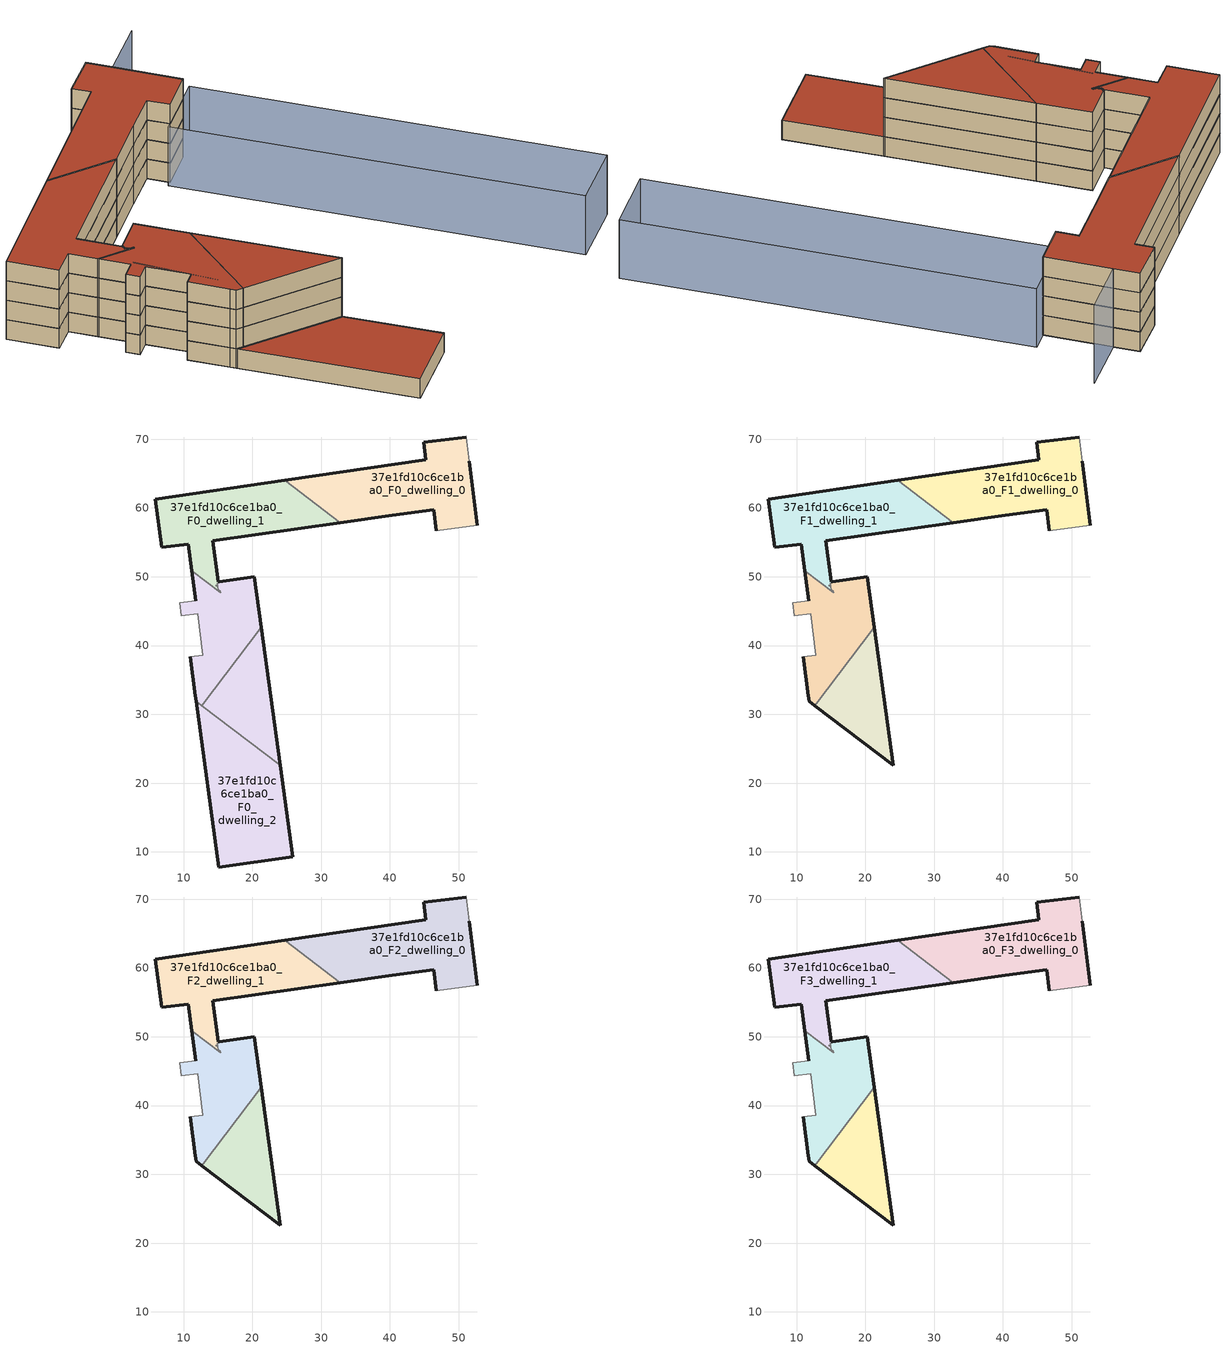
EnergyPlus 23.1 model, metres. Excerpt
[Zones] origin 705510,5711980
37e1fd10c6ce1ba0_F0_dwelling_0
 floor ground (EU_floor_Construction): 52.68,57.52 51.52,66.82 51.06,70.32 44.87,69.58 45.23,67.01 24.67,64.01 32.73,57.87 40.32,58.94 46.35,59.76 46.74,56.69 z0
 wall outside (EU_wall_Construction): 51.52,66.82 52.68,57.52 / 46.74,56.69 46.35,59.76 40.32,58.94 32.73,57.87 / 24.67,64.01 45.23,67.01 44.87,69.58 51.06,70.32 z0:3
 wall adiabatic (EU_wall_Construction): 52.68,57.52 46.74,56.69 / 51.06,70.32 51.52,66.82 z0:3
 wall to 37e1fd10c6ce1ba0_F0_dwelling_1 (EU_wall_Construction): 32.73,57.87 24.67,64.01 z0:3
37e1fd10c6ce1ba0_F0_dwelling_1
 floor ground (EU_floor_Construction): 32.73,57.87 24.67,64.01 5.88,61.27 6.81,54.26 10.66,54.76 11.19,50.88 15.38,47.68 15.35,47.88 15.02,48.14 14.96,48.56 14.7,48.76 14.93,48.79 14.89,49.09 15.19,49.13 15.17,49.28 15.02,49.26 14.24,55.25 z0
 wall outside (EU_wall_Construction): 32.73,57.87 14.24,55.25 15.02,49.26 15.17,49.28 / 11.19,50.88 10.66,54.76 6.81,54.26 5.88,61.27 24.67,64.01 z0:3
 wall to 37e1fd10c6ce1ba0_F0_dwelling_3 (EU_wall_Construction): 15.17,49.28 15.19,49.13 14.89,49.09 14.93,48.79 14.7,48.76 14.96,48.56 15.02,48.14 15.35,47.88 15.38,47.68 11.19,50.88 z0:3
37e1fd10c6ce1ba0_F0_dwelling_2
 floor ground (EU_floor_Construction): 25.86,9.26 24.04,22.59 11.81,31.92 15.14,7.8 z0; 24.04,22.59 21.3,42.63 12.64,31.28 z0
 wall outside (EU_wall_Construction): 21.3,42.63 24.04,22.59 z0:3
 wall to 37e1fd10c6ce1ba0_F0_dwelling_3 (EU_wall_Construction): 12.64,31.28 21.3,42.63 z0:3
 wall to 37e1fd10c6ce1ba0_F0_dwelling_4 (EU_wall_Construction): 24.04,22.59 12.64,31.28 z0:3
 roof outside (EU_roof_Construction): 24.04,22.59 25.86,9.26 15.14,7.8 11.81,31.91 12.65,31.28 z3
37e1fd10c6ce1ba0_F0_dwelling_3
 floor ground (EU_floor_Construction): 12.64,31.28 21.3,42.63 20.29,50.01 15.17,49.28 15.19,49.13 14.89,49.09 14.93,48.79 14.7,48.76 14.96,48.56 15.02,48.14 15.35,47.88 15.38,47.68 11.19,50.88 11.78,46.52 9.41,46.2 9.65,44.32 12.01,44.63 12.8,38.59 10.99,38.35 11.71,32.67 11.81,31.92 z0; 25.86,9.26 24.04,22.59 11.81,31.92 15.14,7.8 z0
 wall outside (EU_wall_Construction): 11.81,31.92 11.71,32.67 10.99,38.35 / 11.78,46.52 11.19,50.88 / 15.17,49.28 20.29,50.01 21.3,42.63 z0:3
 wall adiabatic (EU_wall_Construction): 10.99,38.35 12.8,38.59 12.02,44.63 9.65,44.32 9.41,46.2 11.78,46.52 z0:3
 wall to 37e1fd10c6ce1ba0_F0_dwelling_4 (EU_wall_Construction): 12.64,31.28 11.81,31.92 z0:3
 roof outside (EU_floor_Construction): 24.04,22.59 25.86,9.26 15.14,7.8 11.81,31.92 z3
37e1fd10c6ce1ba0_F0_dwelling_4
 floor ground (EU_floor_Construction): 25.86,9.26 24.04,22.59 11.81,31.92 15.14,7.8 z0; 24.04,22.59 21.3,42.63 12.64,31.28 z0; 12.64,31.28 21.3,42.63 20.29,50.01 15.17,49.28 15.19,49.13 14.89,49.09 14.93,48.79 14.7,48.76 14.96,48.56 15.02,48.14 15.35,47.88 15.38,47.68 11.19,50.88 11.78,46.52 9.41,46.2 9.65,44.32 12.01,44.63 12.8,38.59 10.99,38.35 11.71,32.67 11.81,31.92 z0
 wall outside (EU_wall_Construction): 24.04,22.59 25.86,9.26 15.14,7.8 11.81,31.92 z0:3
 ceiling adiabatic (EU_roof_Construction): 21.3,42.63 24.04,22.59 12.64,31.28 z3; 20.29,50.01 21.3,42.63 12.64,31.28 11.81,31.92 11.71,32.67 10.99,38.35 12.8,38.59 12.01,44.63 9.65,44.32 9.41,46.2 11.78,46.52 11.19,50.88 15.38,47.68 15.35,47.88 15.02,48.14 14.96,48.56 14.7,48.76 14.93,48.79 14.89,49.09 15.19,49.13 15.17,49.28 z3
 roof outside (EU_roof_Construction): 24.04,22.59 25.86,9.26 15.14,7.8 11.81,31.92 z3
37e1fd10c6ce1ba0_F1_dwelling_0
 floor to 37e1fd10c6ce1ba0_F0_dwelling_0 (EU_floor_Construction): 52.68,57.52 51.52,66.82 51.06,70.32 44.87,69.58 45.23,67.01 24.67,64.01 32.73,57.87 40.32,58.94 46.35,59.76 46.74,56.69 z3
 wall outside (EU_wall_Construction): 51.52,66.82 52.68,57.52 / 46.74,56.69 46.35,59.76 40.32,58.94 32.73,57.87 / 24.67,64.01 45.23,67.01 44.87,69.58 51.06,70.32 z3:6
 wall adiabatic (EU_wall_Construction): 52.68,57.52 46.74,56.69 / 51.06,70.32 51.52,66.82 z3:6
 wall to 37e1fd10c6ce1ba0_F1_dwelling_1 (EU_wall_Construction): 32.73,57.87 24.67,64.01 z3:6
37e1fd10c6ce1ba0_F1_dwelling_1
 floor to 37e1fd10c6ce1ba0_F0_dwelling_1 (EU_floor_Construction): 32.73,57.87 24.67,64.01 5.88,61.27 6.81,54.26 10.66,54.76 11.19,50.88 15.38,47.68 15.35,47.88 15.02,48.14 14.96,48.56 14.7,48.76 14.93,48.79 14.89,49.09 15.19,49.13 15.17,49.28 15.02,49.26 14.24,55.25 z3
 wall outside (EU_wall_Construction): 32.73,57.87 14.24,55.25 15.02,49.26 15.17,49.28 / 11.19,50.88 10.66,54.76 6.81,54.26 5.88,61.27 24.67,64.01 z3:6
 wall to 37e1fd10c6ce1ba0_F1_dwelling_3 (EU_wall_Construction): 15.17,49.28 15.19,49.13 14.89,49.09 14.93,48.79 14.7,48.76 14.96,48.56 15.02,48.14 15.35,47.88 15.38,47.68 11.19,50.88 z3:6
37e1fd10c6ce1ba0_F1_dwelling_2
 floor to 37e1fd10c6ce1ba0_F0_dwelling_2 (EU_floor_Construction): 24.04,22.59 21.3,42.63 12.64,31.28 z3
 wall outside (EU_wall_Construction): 21.3,42.63 24.04,22.59 12.64,31.28 z3:6
 wall to 37e1fd10c6ce1ba0_F1_dwelling_3 (EU_wall_Construction): 12.64,31.28 21.3,42.63 z3:6
37e1fd10c6ce1ba0_F1_dwelling_3
 floor to 37e1fd10c6ce1ba0_F0_dwelling_3 (EU_floor_Construction): 12.64,31.28 21.3,42.63 20.29,50.01 15.17,49.28 15.19,49.13 14.89,49.09 14.93,48.79 14.7,48.76 14.96,48.56 15.02,48.14 15.35,47.88 15.38,47.68 11.19,50.88 11.78,46.52 9.41,46.2 9.65,44.32 12.01,44.63 12.8,38.59 10.99,38.35 11.71,32.67 11.81,31.92 z3
 wall outside (EU_wall_Construction): 11.78,46.52 11.19,50.88 / 15.17,49.28 20.29,50.01 21.3,42.63 / 12.64,31.28 11.81,31.92 11.71,32.67 10.99,38.35 z3:6
 wall adiabatic (EU_wall_Construction): 10.99,38.35 12.8,38.59 12.02,44.63 9.65,44.32 9.41,46.2 11.78,46.52 z3:6
37e1fd10c6ce1ba0_F2_dwelling_0
 floor to 37e1fd10c6ce1ba0_F1_dwelling_0 (EU_floor_Construction): 52.68,57.52 51.52,66.82 51.06,70.32 44.87,69.58 45.23,67.01 24.67,64.01 32.73,57.87 40.32,58.94 46.35,59.76 46.74,56.69 z6
 wall outside (EU_wall_Construction): 51.52,66.82 52.68,57.52 / 46.74,56.69 46.35,59.76 40.32,58.94 32.73,57.87 / 24.67,64.01 45.23,67.01 44.87,69.58 51.06,70.32 z6:9
 wall adiabatic (EU_wall_Construction): 52.68,57.52 46.74,56.69 / 51.06,70.32 51.52,66.82 z6:9
 wall to 37e1fd10c6ce1ba0_F2_dwelling_1 (EU_wall_Construction): 32.73,57.87 24.67,64.01 z6:9
37e1fd10c6ce1ba0_F2_dwelling_1
 floor to 37e1fd10c6ce1ba0_F1_dwelling_1 (EU_floor_Construction): 32.73,57.87 24.67,64.01 5.88,61.27 6.81,54.26 10.66,54.76 11.19,50.88 15.38,47.68 15.35,47.88 15.02,48.14 14.96,48.56 14.7,48.76 14.93,48.79 14.89,49.09 15.19,49.13 15.17,49.28 15.02,49.26 14.24,55.25 z6
 wall outside (EU_wall_Construction): 32.73,57.87 14.24,55.25 15.02,49.26 15.17,49.28 / 11.19,50.88 10.66,54.76 6.81,54.26 5.88,61.27 24.67,64.01 z6:9
 wall to 37e1fd10c6ce1ba0_F2_dwelling_3 (EU_wall_Construction): 15.17,49.28 15.19,49.13 14.89,49.09 14.93,48.79 14.7,48.76 14.96,48.56 15.02,48.14 15.35,47.88 15.38,47.68 11.19,50.88 z6:9
37e1fd10c6ce1ba0_F2_dwelling_2
 floor to 37e1fd10c6ce1ba0_F1_dwelling_2 (EU_floor_Construction): 24.04,22.59 21.3,42.63 12.64,31.28 z6
 wall outside (EU_wall_Construction): 21.3,42.63 24.04,22.59 12.64,31.28 z6:9
 wall to 37e1fd10c6ce1ba0_F2_dwelling_3 (EU_wall_Construction): 12.64,31.28 21.3,42.63 z6:9
37e1fd10c6ce1ba0_F2_dwelling_3
 floor to 37e1fd10c6ce1ba0_F1_dwelling_3 (EU_floor_Construction): 12.64,31.28 21.3,42.63 20.29,50.01 15.17,49.28 15.19,49.13 14.89,49.09 14.93,48.79 14.7,48.76 14.96,48.56 15.02,48.14 15.35,47.88 15.38,47.68 11.19,50.88 11.78,46.52 9.41,46.2 9.65,44.32 12.01,44.63 12.8,38.59 10.99,38.35 11.71,32.67 11.81,31.92 z6
 wall outside (EU_wall_Construction): 11.78,46.52 11.19,50.88 / 15.17,49.28 20.29,50.01 21.3,42.63 / 12.64,31.28 11.81,31.92 11.71,32.67 10.99,38.35 z6:9
 wall adiabatic (EU_wall_Construction): 10.99,38.35 12.8,38.59 12.02,44.63 9.65,44.32 9.41,46.2 11.78,46.52 z6:9
37e1fd10c6ce1ba0_F3_dwelling_0
 floor to 37e1fd10c6ce1ba0_F2_dwelling_0 (EU_floor_Construction): 52.68,57.52 51.52,66.82 51.06,70.32 44.87,69.58 45.23,67.01 24.67,64.01 32.73,57.87 40.32,58.94 46.35,59.76 46.74,56.69 z9
 wall outside (EU_wall_Construction): 51.52,66.82 52.68,57.52 / 46.74,56.69 46.35,59.76 40.32,58.94 32.73,57.87 / 24.67,64.01 45.23,67.01 44.87,69.58 51.06,70.32 z9:12
 wall adiabatic (EU_wall_Construction): 52.68,57.52 46.74,56.69 / 51.06,70.32 51.52,66.82 z9:12
 wall to 37e1fd10c6ce1ba0_F3_dwelling_1 (EU_wall_Construction): 32.73,57.87 24.67,64.01 z9:12
 roof outside (EU_roof_Construction): 51.06,70.32 51.52,66.82 52.68,57.52 46.74,56.69 46.35,59.76 40.32,58.94 32.73,57.87 24.67,64.01 45.23,67.01 44.87,69.58 z12
37e1fd10c6ce1ba0_F3_dwelling_1
 floor to 37e1fd10c6ce1ba0_F2_dwelling_1 (EU_floor_Construction): 32.73,57.87 24.67,64.01 5.88,61.27 6.81,54.26 10.66,54.76 11.19,50.88 15.38,47.68 15.35,47.88 15.02,48.14 14.96,48.56 14.7,48.76 14.93,48.79 14.89,49.09 15.19,49.13 15.17,49.28 15.02,49.26 14.24,55.25 z9
 wall outside (EU_wall_Construction): 32.73,57.87 14.24,55.25 15.02,49.26 15.17,49.28 / 11.19,50.88 10.66,54.76 6.81,54.26 5.88,61.27 24.67,64.01 z9:12
 wall to 37e1fd10c6ce1ba0_F3_dwelling_3 (EU_wall_Construction): 15.17,49.28 15.19,49.13 14.89,49.09 14.93,48.79 14.7,48.76 14.96,48.56 15.02,48.14 15.35,47.88 15.38,47.68 11.19,50.88 z9:12
 roof outside (EU_roof_Construction): 32.73,57.87 14.24,55.25 15.02,49.26 15.17,49.28 15.19,49.13 14.89,49.09 14.93,48.79 14.7,48.76 14.96,48.56 15.02,48.14 15.35,47.88 15.38,47.68 11.19,50.88 10.66,54.76 6.81,54.26 5.88,61.27 24.67,64.01 z12
37e1fd10c6ce1ba0_F3_dwelling_2
 floor to 37e1fd10c6ce1ba0_F2_dwelling_2 (EU_floor_Construction): 24.04,22.59 21.3,42.63 12.64,31.28 z9
 wall outside (EU_wall_Construction): 21.3,42.63 24.04,22.59 12.64,31.28 z9:12
 wall to 37e1fd10c6ce1ba0_F3_dwelling_3 (EU_wall_Construction): 12.64,31.28 21.3,42.63 z9:12
 roof outside (EU_roof_Construction): 21.3,42.63 24.04,22.59 12.64,31.28 z12
37e1fd10c6ce1ba0_F3_dwelling_3
 floor to 37e1fd10c6ce1ba0_F2_dwelling_3 (EU_floor_Construction): 12.64,31.28 21.3,42.63 20.29,50.01 15.17,49.28 15.19,49.13 14.89,49.09 14.93,48.79 14.7,48.76 14.96,48.56 15.02,48.14 15.35,47.88 15.38,47.68 11.19,50.88 11.78,46.52 9.41,46.2 9.65,44.32 12.01,44.63 12.8,38.59 10.99,38.35 11.71,32.67 11.81,31.92 z9
 wall outside (EU_wall_Construction): 11.78,46.52 11.19,50.88 / 15.17,49.28 20.29,50.01 21.3,42.63 / 12.64,31.28 11.81,31.92 11.71,32.67 10.99,38.35 z9:12
 wall adiabatic (EU_wall_Construction): 10.99,38.35 12.8,38.59 12.02,44.63 9.65,44.32 9.41,46.2 11.78,46.52 z9:12
 roof outside (EU_roof_Construction): 20.29,50.01 21.3,42.63 12.64,31.28 11.81,31.92 11.71,32.67 10.99,38.35 12.8,38.59 12.02,44.63 9.65,44.32 9.41,46.2 11.78,46.52 11.19,50.88 15.38,47.68 15.35,47.88 15.02,48.14 14.96,48.56 14.7,48.76 14.93,48.79 14.89,49.09 15.19,49.13 15.17,49.28 z12
shading: 53.4,1.85 46.04,56.63 / 46.04,56.63 55.51,57.9 / 55.51,57.9 62.87,3.12 / 62.87,3.12 53.4,1.85 z0:9; 60,67.96 51.51,66.82 / 12.22,46.41 13.07,35.01 z0:12
[Building]
EU S2 Campaign: North Axis=0; Terrain=City; Solar Distribution=FullExterior
[Site:Location]
London: Latitude=51.5; Longitude=-0.5; Time Zone=0; Elevation=25
[SizingPeriod:WeatherFileDays]
AnnualSizingPeriod: Begin Month=1; Begin Day of Month=1; End Month=12; End Day of Month=31; Day of Week for Start Day=Monday; Use Weather File Daylight Saving Period=No; Use Weather File Rain and Snow Indicators=No
[MATERIAL]
EU_InternalMass_Material: Roughness=MediumRough; Thickness=0.1; Conductivity=1; Density=1800; Specific Heat=900; Thermal Absorptance=0.9; Solar Absorptance=0.7; Visible Absorptance=0.7
[MATERIAL:NOMASS] Roughness=MediumRough; Thermal Absorptance=0.9; Solar Absorptance=0.7; Visible Absorptance=0.7
Name | Thermal Resistance
EU_wall_NoMass | 1.04674
EU_roof_NoMass | 4.32442
EU_floor_NoMass | 2.04616
[CONSTRUCTION]
EU_wall_Construction: EU_wall_NoMass
EU_roof_Construction: EU_roof_NoMass
EU_floor_Construction: EU_floor_NoMass
EU_InternalMass_Construction: EU_InternalMass_Material
[ZONE] Type=1; Multiplier=1; Ceiling Height=autocalculate; Floor Area=autocalculate; Part of Total Floor Area=Yes
Name | Volume
37e1fd10c6ce1ba0_F0_dwelling_0 | 614.044
37e1fd10c6ce1ba0_F1_dwelling_0; 37e1fd10c6ce1ba0_F2_dwelling_0; 37e1fd10c6ce1ba0_F3_dwelling_0 | 614.046
37e1fd10c6ce1ba0_F0_dwelling_1 | 547.191
37e1fd10c6ce1ba0_F1_dwelling_1; 37e1fd10c6ce1ba0_F2_dwelling_1; 37e1fd10c6ce1ba0_F3_dwelling_1 | 547.19
37e1fd10c6ce1ba0_F0_dwelling_2 | 921.061
37e1fd10c6ce1ba0_F1_dwelling_2 | 307.023
37e1fd10c6ce1ba0_F2_dwelling_2; 37e1fd10c6ce1ba0_F3_dwelling_2 | 307.039
37e1fd10c6ce1ba0_F0_dwelling_3 | 987.957
37e1fd10c6ce1ba0_F1_dwelling_3; 37e1fd10c6ce1ba0_F2_dwelling_3; 37e1fd10c6ce1ba0_F3_dwelling_3 | 373.92
37e1fd10c6ce1ba0_F0_dwelling_4 | 1294.98
[INTERNALMASS] Construction=EU_InternalMass_Construction
Name | Zone or ZoneList | Surface Area
37e1fd10c6ce1ba0_F0_dwelling_0_EU_InternalMass | 37e1fd10c6ce1ba0_F0_dwelling_0 | 204.682
37e1fd10c6ce1ba0_F0_dwelling_1_EU_InternalMass | 37e1fd10c6ce1ba0_F0_dwelling_1 | 182.397
37e1fd10c6ce1ba0_F0_dwelling_2_EU_InternalMass | 37e1fd10c6ce1ba0_F0_dwelling_2 | 102.346
37e1fd10c6ce1ba0_F0_dwelling_3_EU_InternalMass | 37e1fd10c6ce1ba0_F0_dwelling_3 | 124.638
37e1fd10c6ce1ba0_F0_dwelling_4_EU_InternalMass | 37e1fd10c6ce1ba0_F0_dwelling_4 | 204.679
37e1fd10c6ce1ba0_F1_dwelling_0_EU_InternalMass | 37e1fd10c6ce1ba0_F1_dwelling_0 | 204.682
37e1fd10c6ce1ba0_F1_dwelling_1_EU_InternalMass | 37e1fd10c6ce1ba0_F1_dwelling_1 | 204.696
37e1fd10c6ce1ba0_F1_dwelling_2_EU_InternalMass | 37e1fd10c6ce1ba0_F1_dwelling_2 | 204.682
37e1fd10c6ce1ba0_F1_dwelling_3_EU_InternalMass | 37e1fd10c6ce1ba0_F1_dwelling_3 | 204.677
37e1fd10c6ce1ba0_F2_dwelling_0_EU_InternalMass | 37e1fd10c6ce1ba0_F2_dwelling_0 | 204.682
37e1fd10c6ce1ba0_F2_dwelling_1_EU_InternalMass | 37e1fd10c6ce1ba0_F2_dwelling_1 | 204.696
37e1fd10c6ce1ba0_F2_dwelling_2_EU_InternalMass | 37e1fd10c6ce1ba0_F2_dwelling_2 | 204.682
37e1fd10c6ce1ba0_F2_dwelling_3_EU_InternalMass | 37e1fd10c6ce1ba0_F2_dwelling_3 | 204.677
37e1fd10c6ce1ba0_F3_dwelling_0_EU_InternalMass | 37e1fd10c6ce1ba0_F3_dwelling_0 | 204.682
37e1fd10c6ce1ba0_F3_dwelling_1_EU_InternalMass | 37e1fd10c6ce1ba0_F3_dwelling_1 | 204.696
37e1fd10c6ce1ba0_F3_dwelling_2_EU_InternalMass | 37e1fd10c6ce1ba0_F3_dwelling_2 | 204.682
37e1fd10c6ce1ba0_F3_dwelling_3_EU_InternalMass | 37e1fd10c6ce1ba0_F3_dwelling_3 | 204.677
[OTHEREQUIPMENT] Fuel Type=Electricity; Design Level Calculation Method=Watts/Area; Power per Zone Floor Area=1; Fraction Latent=0; Fraction Radiant=0; Fraction Lost=0; Carbon Dioxide Generation Rate=0; EndUse Subcategory=EU_Step8_InternalGains
Name | Zone or ZoneList or Space or SpaceList | Schedule
EU_Step8_InternalGain_37e1fd10c6ce1ba0_F0_dwelling_0_f000 | 37e1fd10c6ce1ba0_F0_dwelling_0 | EU_Step8_GainSchedule_37e1fd10c6ce1ba0_F0_dwelling_0_f000
EU_Step8_InternalGain_37e1fd10c6ce1ba0_F0_dwelling_1_f000 | 37e1fd10c6ce1ba0_F0_dwelling_1 | EU_Step8_GainSchedule_37e1fd10c6ce1ba0_F0_dwelling_1_f000
EU_Step8_InternalGain_37e1fd10c6ce1ba0_F0_dwelling_2_f000 | 37e1fd10c6ce1ba0_F0_dwelling_2 | EU_Step8_GainSchedule_37e1fd10c6ce1ba0_F0_dwelling_2_f000
EU_Step8_InternalGain_37e1fd10c6ce1ba0_F0_dwelling_3_f000 | 37e1fd10c6ce1ba0_F0_dwelling_3 | EU_Step8_GainSchedule_37e1fd10c6ce1ba0_F0_dwelling_3_f000
EU_Step8_InternalGain_37e1fd10c6ce1ba0_F0_dwelling_4_f000 | 37e1fd10c6ce1ba0_F0_dwelling_4 | EU_Step8_GainSchedule_37e1fd10c6ce1ba0_F0_dwelling_4_f000
EU_Step8_InternalGain_37e1fd10c6ce1ba0_F1_dwelling_0_f000 | 37e1fd10c6ce1ba0_F1_dwelling_0 | EU_Step8_GainSchedule_37e1fd10c6ce1ba0_F1_dwelling_0_f000
EU_Step8_InternalGain_37e1fd10c6ce1ba0_F1_dwelling_1_f000 | 37e1fd10c6ce1ba0_F1_dwelling_1 | EU_Step8_GainSchedule_37e1fd10c6ce1ba0_F1_dwelling_1_f000
EU_Step8_InternalGain_37e1fd10c6ce1ba0_F1_dwelling_2_f000 | 37e1fd10c6ce1ba0_F1_dwelling_2 | EU_Step8_GainSchedule_37e1fd10c6ce1ba0_F1_dwelling_2_f000
EU_Step8_InternalGain_37e1fd10c6ce1ba0_F1_dwelling_3_f000 | 37e1fd10c6ce1ba0_F1_dwelling_3 | EU_Step8_GainSchedule_37e1fd10c6ce1ba0_F1_dwelling_3_f000
EU_Step8_InternalGain_37e1fd10c6ce1ba0_F2_dwelling_0_f000 | 37e1fd10c6ce1ba0_F2_dwelling_0 | EU_Step8_GainSchedule_37e1fd10c6ce1ba0_F2_dwelling_0_f000
EU_Step8_InternalGain_37e1fd10c6ce1ba0_F2_dwelling_1_f000 | 37e1fd10c6ce1ba0_F2_dwelling_1 | EU_Step8_GainSchedule_37e1fd10c6ce1ba0_F2_dwelling_1_f000
EU_Step8_InternalGain_37e1fd10c6ce1ba0_F2_dwelling_2_f000 | 37e1fd10c6ce1ba0_F2_dwelling_2 | EU_Step8_GainSchedule_37e1fd10c6ce1ba0_F2_dwelling_2_f000
EU_Step8_InternalGain_37e1fd10c6ce1ba0_F2_dwelling_3_f000 | 37e1fd10c6ce1ba0_F2_dwelling_3 | EU_Step8_GainSchedule_37e1fd10c6ce1ba0_F2_dwelling_3_f000
EU_Step8_InternalGain_37e1fd10c6ce1ba0_F3_dwelling_0_f000 | 37e1fd10c6ce1ba0_F3_dwelling_0 | EU_Step8_GainSchedule_37e1fd10c6ce1ba0_F3_dwelling_0_f000
EU_Step8_InternalGain_37e1fd10c6ce1ba0_F3_dwelling_1_f000 | 37e1fd10c6ce1ba0_F3_dwelling_1 | EU_Step8_GainSchedule_37e1fd10c6ce1ba0_F3_dwelling_1_f000
EU_Step8_InternalGain_37e1fd10c6ce1ba0_F3_dwelling_2_f000 | 37e1fd10c6ce1ba0_F3_dwelling_2 | EU_Step8_GainSchedule_37e1fd10c6ce1ba0_F3_dwelling_2_f000
EU_Step8_InternalGain_37e1fd10c6ce1ba0_F3_dwelling_3_f000 | 37e1fd10c6ce1ba0_F3_dwelling_3 | EU_Step8_GainSchedule_37e1fd10c6ce1ba0_F3_dwelling_3_f000
[ZONEVENTILATION:DESIGNFLOWRATE] Schedule=EU_AlwaysOn; Design Flow Rate Calculation Method=AirChanges/Hour; Air Changes per Hour=0.488719; Ventilation Type=Natural; Fan Pressure Rise=0; Fan Total Efficiency=1; Constant Term Coefficient=1; Temperature Term Coefficient=0; Velocity Term Coefficient=0; Velocity Squared Term Coefficient=0; Minimum Indoor Temperature=-100; Maximum Indoor Temperature=100; Delta Temperature=-100; Minimum Outdoor Temperature=-100; Maximum Outdoor Temperature=100; Maximum Wind Speed=40
Name | Zone or ZoneList or Space or SpaceList
EU_ConstantAir_37e1fd10c6ce1ba0_F0_dwelling_0 | 37e1fd10c6ce1ba0_F0_dwelling_0
EU_ConstantAir_37e1fd10c6ce1ba0_F0_dwelling_1 | 37e1fd10c6ce1ba0_F0_dwelling_1
EU_ConstantAir_37e1fd10c6ce1ba0_F0_dwelling_2 | 37e1fd10c6ce1ba0_F0_dwelling_2
EU_ConstantAir_37e1fd10c6ce1ba0_F0_dwelling_3 | 37e1fd10c6ce1ba0_F0_dwelling_3
EU_ConstantAir_37e1fd10c6ce1ba0_F0_dwelling_4 | 37e1fd10c6ce1ba0_F0_dwelling_4
EU_ConstantAir_37e1fd10c6ce1ba0_F1_dwelling_0 | 37e1fd10c6ce1ba0_F1_dwelling_0
EU_ConstantAir_37e1fd10c6ce1ba0_F1_dwelling_1 | 37e1fd10c6ce1ba0_F1_dwelling_1
EU_ConstantAir_37e1fd10c6ce1ba0_F1_dwelling_2 | 37e1fd10c6ce1ba0_F1_dwelling_2
EU_ConstantAir_37e1fd10c6ce1ba0_F1_dwelling_3 | 37e1fd10c6ce1ba0_F1_dwelling_3
EU_ConstantAir_37e1fd10c6ce1ba0_F2_dwelling_0 | 37e1fd10c6ce1ba0_F2_dwelling_0
EU_ConstantAir_37e1fd10c6ce1ba0_F2_dwelling_1 | 37e1fd10c6ce1ba0_F2_dwelling_1
EU_ConstantAir_37e1fd10c6ce1ba0_F2_dwelling_2 | 37e1fd10c6ce1ba0_F2_dwelling_2
EU_ConstantAir_37e1fd10c6ce1ba0_F2_dwelling_3 | 37e1fd10c6ce1ba0_F2_dwelling_3
EU_ConstantAir_37e1fd10c6ce1ba0_F3_dwelling_0 | 37e1fd10c6ce1ba0_F3_dwelling_0
EU_ConstantAir_37e1fd10c6ce1ba0_F3_dwelling_1 | 37e1fd10c6ce1ba0_F3_dwelling_1
EU_ConstantAir_37e1fd10c6ce1ba0_F3_dwelling_2 | 37e1fd10c6ce1ba0_F3_dwelling_2
EU_ConstantAir_37e1fd10c6ce1ba0_F3_dwelling_3 | 37e1fd10c6ce1ba0_F3_dwelling_3
[HVACTEMPLATE:THERMOSTAT] Constant Heating Setpoint=20; Constant Cooling Setpoint=50
EU_HeatOnly_37e1fd10c6ce1ba0_F0_dwelling_0; EU_HeatOnly_37e1fd10c6ce1ba0_F0_dwelling_1; EU_HeatOnly_37e1fd10c6ce1ba0_F0_dwelling_2; EU_HeatOnly_37e1fd10c6ce1ba0_F0_dwelling_3; EU_HeatOnly_37e1fd10c6ce1ba0_F0_dwelling_4; EU_HeatOnly_37e1fd10c6ce1ba0_F1_dwelling_0; EU_HeatOnly_37e1fd10c6ce1ba0_F1_dwelling_1; EU_HeatOnly_37e1fd10c6ce1ba0_F1_dwelling_2; EU_HeatOnly_37e1fd10c6ce1ba0_F1_dwelling_3; EU_HeatOnly_37e1fd10c6ce1ba0_F2_dwelling_0; EU_HeatOnly_37e1fd10c6ce1ba0_F2_dwelling_1; EU_HeatOnly_37e1fd10c6ce1ba0_F2_dwelling_2; EU_HeatOnly_37e1fd10c6ce1ba0_F2_dwelling_3; EU_HeatOnly_37e1fd10c6ce1ba0_F3_dwelling_0; EU_HeatOnly_37e1fd10c6ce1ba0_F3_dwelling_1; EU_HeatOnly_37e1fd10c6ce1ba0_F3_dwelling_2; EU_HeatOnly_37e1fd10c6ce1ba0_F3_dwelling_3
[HVACTEMPLATE:ZONE:IDEALLOADSAIRSYSTEM] System Availability Schedule=EU_AlwaysOn; Maximum Heating Supply Air Temperature=50; Minimum Cooling Supply Air Temperature=13; Maximum Heating Supply Air Humidity Ratio=0.0156; Minimum Cooling Supply Air Humidity Ratio=0.0077; Heating Limit=NoLimit; Cooling Limit=NoLimit; Heating Availability Schedule=EU_AlwaysOn; Cooling Availability Schedule=EU_CoolingOff; Dehumidification Control Type=ConstantSensibleHeatRatio; Cooling Sensible Heat Ratio=0.7; Dehumidification Setpoint=60; Humidification Control Type=None; Humidification Setpoint=30; Outdoor Air Method=None; Outdoor Air Flow Rate per Person=0.00944; Outdoor Air Flow Rate per Zone Floor Area=0; Outdoor Air Flow Rate per Zone=0; Demand Controlled Ventilation Type=None; Outdoor Air Economizer Type=NoEconomizer; Heat Recovery Type=None; Sensible Heat Recovery Effectiveness=0.7; Latent Heat Recovery Effectiveness=0.65
Name | Template Thermostat
37e1fd10c6ce1ba0_F0_dwelling_0 | EU_HeatOnly_37e1fd10c6ce1ba0_F0_dwelling_0
37e1fd10c6ce1ba0_F0_dwelling_1 | EU_HeatOnly_37e1fd10c6ce1ba0_F0_dwelling_1
37e1fd10c6ce1ba0_F0_dwelling_2 | EU_HeatOnly_37e1fd10c6ce1ba0_F0_dwelling_2
37e1fd10c6ce1ba0_F0_dwelling_3 | EU_HeatOnly_37e1fd10c6ce1ba0_F0_dwelling_3
37e1fd10c6ce1ba0_F0_dwelling_4 | EU_HeatOnly_37e1fd10c6ce1ba0_F0_dwelling_4
37e1fd10c6ce1ba0_F1_dwelling_0 | EU_HeatOnly_37e1fd10c6ce1ba0_F1_dwelling_0
37e1fd10c6ce1ba0_F1_dwelling_1 | EU_HeatOnly_37e1fd10c6ce1ba0_F1_dwelling_1
37e1fd10c6ce1ba0_F1_dwelling_2 | EU_HeatOnly_37e1fd10c6ce1ba0_F1_dwelling_2
37e1fd10c6ce1ba0_F1_dwelling_3 | EU_HeatOnly_37e1fd10c6ce1ba0_F1_dwelling_3
37e1fd10c6ce1ba0_F2_dwelling_0 | EU_HeatOnly_37e1fd10c6ce1ba0_F2_dwelling_0
37e1fd10c6ce1ba0_F2_dwelling_1 | EU_HeatOnly_37e1fd10c6ce1ba0_F2_dwelling_1
37e1fd10c6ce1ba0_F2_dwelling_2 | EU_HeatOnly_37e1fd10c6ce1ba0_F2_dwelling_2
37e1fd10c6ce1ba0_F2_dwelling_3 | EU_HeatOnly_37e1fd10c6ce1ba0_F2_dwelling_3
37e1fd10c6ce1ba0_F3_dwelling_0 | EU_HeatOnly_37e1fd10c6ce1ba0_F3_dwelling_0
37e1fd10c6ce1ba0_F3_dwelling_1 | EU_HeatOnly_37e1fd10c6ce1ba0_F3_dwelling_1
37e1fd10c6ce1ba0_F3_dwelling_2 | EU_HeatOnly_37e1fd10c6ce1ba0_F3_dwelling_2
37e1fd10c6ce1ba0_F3_dwelling_3 | EU_HeatOnly_37e1fd10c6ce1ba0_F3_dwelling_3
[SIZING:ZONE] Zone Cooling Design Supply Air Temperature Input Method=SupplyAirTemperature; Zone Cooling Design Supply Air Temperature=13; Zone Heating Design Supply Air Temperature Input Method=SupplyAirTemperature; Zone Heating Design Supply Air Temperature=50; Zone Cooling Design Supply Air Humidity Ratio=0.008; Zone Heating Design Supply Air Humidity Ratio=0.008; Cooling Design Air Flow Method=DesignDay; Cooling Design Air Flow Rate=0; Cooling Minimum Air Flow per Zone Floor Area=0.000762; Cooling Minimum Air Flow=0; Cooling Minimum Air Flow Fraction=0.2; Heating Design Air Flow Method=DesignDay; Heating Design Air Flow Rate=0; Heating Maximum Air Flow per Zone Floor Area=0.002032; Heating Maximum Air Flow=0.141576; Heating Maximum Air Flow Fraction=0.3; Account for Dedicated Outdoor Air System=No; Dedicated Outdoor Air System Control Strategy=NeutralSupplyAir; Dedicated Outdoor Air Low Setpoint Temperature for Design=autosize; Dedicated Outdoor Air High Setpoint Temperature for Design=autosize; Zone Load Sizing Method=Sensible Load Only No Latent Load; Zone Latent Cooling Design Supply Air Humidity Ratio Input Method=HumidityRatioDifference; Zone Cooling Design Supply Air Humidity Ratio Difference=0.005; Zone Latent Heating Design Supply Air Humidity Ratio Input Method=HumidityRatioDifference; Zone Humidification Design Supply Air Humidity Ratio Difference=0.005
37e1fd10c6ce1ba0_F0_dwelling_0; 37e1fd10c6ce1ba0_F0_dwelling_1; 37e1fd10c6ce1ba0_F0_dwelling_2; 37e1fd10c6ce1ba0_F0_dwelling_3; 37e1fd10c6ce1ba0_F0_dwelling_4; 37e1fd10c6ce1ba0_F1_dwelling_0; 37e1fd10c6ce1ba0_F1_dwelling_1; 37e1fd10c6ce1ba0_F1_dwelling_2; 37e1fd10c6ce1ba0_F1_dwelling_3; 37e1fd10c6ce1ba0_F2_dwelling_0; 37e1fd10c6ce1ba0_F2_dwelling_1; 37e1fd10c6ce1ba0_F2_dwelling_2; 37e1fd10c6ce1ba0_F2_dwelling_3; 37e1fd10c6ce1ba0_F3_dwelling_0; 37e1fd10c6ce1ba0_F3_dwelling_1; 37e1fd10c6ce1ba0_F3_dwelling_2; 37e1fd10c6ce1ba0_F3_dwelling_3
[SCHEDULE:CONSTANT]
Name | Hourly Value
EU_AlwaysOn | 1
EU_CoolingOff | 0
[SCHEDULE:FILE] Column Number=1; Rows to Skip at Top=0; Number of Hours of Data=8760; Column Separator=Comma; Interpolate to Timestep=No; Minutes per Item=60; Adjust Schedule for Daylight Savings=Yes
Name | File
EU_Step8_GainSchedule_37e1fd10c6ce1ba0_F0_dwelling_0_f000 | ../../schedules/37e1fd10c6ce1ba0/37e1fd10c6ce1ba0_F0_dwelling_0_f000_gain.csv
EU_Step8_GainSchedule_37e1fd10c6ce1ba0_F0_dwelling_1_f000 | ../../schedules/37e1fd10c6ce1ba0/37e1fd10c6ce1ba0_F0_dwelling_1_f000_gain.csv
EU_Step8_GainSchedule_37e1fd10c6ce1ba0_F0_dwelling_2_f000 | ../../schedules/37e1fd10c6ce1ba0/37e1fd10c6ce1ba0_F0_dwelling_2_f000_gain.csv
EU_Step8_GainSchedule_37e1fd10c6ce1ba0_F0_dwelling_3_f000 | ../../schedules/37e1fd10c6ce1ba0/37e1fd10c6ce1ba0_F0_dwelling_3_f000_gain.csv
EU_Step8_GainSchedule_37e1fd10c6ce1ba0_F0_dwelling_4_f000 | ../../schedules/37e1fd10c6ce1ba0/37e1fd10c6ce1ba0_F0_dwelling_4_f000_gain.csv
EU_Step8_GainSchedule_37e1fd10c6ce1ba0_F1_dwelling_0_f000 | ../../schedules/37e1fd10c6ce1ba0/37e1fd10c6ce1ba0_F1_dwelling_0_f000_gain.csv
EU_Step8_GainSchedule_37e1fd10c6ce1ba0_F1_dwelling_1_f000 | ../../schedules/37e1fd10c6ce1ba0/37e1fd10c6ce1ba0_F1_dwelling_1_f000_gain.csv
EU_Step8_GainSchedule_37e1fd10c6ce1ba0_F1_dwelling_2_f000 | ../../schedules/37e1fd10c6ce1ba0/37e1fd10c6ce1ba0_F1_dwelling_2_f000_gain.csv
EU_Step8_GainSchedule_37e1fd10c6ce1ba0_F1_dwelling_3_f000 | ../../schedules/37e1fd10c6ce1ba0/37e1fd10c6ce1ba0_F1_dwelling_3_f000_gain.csv
EU_Step8_GainSchedule_37e1fd10c6ce1ba0_F2_dwelling_0_f000 | ../../schedules/37e1fd10c6ce1ba0/37e1fd10c6ce1ba0_F2_dwelling_0_f000_gain.csv
EU_Step8_GainSchedule_37e1fd10c6ce1ba0_F2_dwelling_1_f000 | ../../schedules/37e1fd10c6ce1ba0/37e1fd10c6ce1ba0_F2_dwelling_1_f000_gain.csv
EU_Step8_GainSchedule_37e1fd10c6ce1ba0_F2_dwelling_2_f000 | ../../schedules/37e1fd10c6ce1ba0/37e1fd10c6ce1ba0_F2_dwelling_2_f000_gain.csv
EU_Step8_GainSchedule_37e1fd10c6ce1ba0_F2_dwelling_3_f000 | ../../schedules/37e1fd10c6ce1ba0/37e1fd10c6ce1ba0_F2_dwelling_3_f000_gain.csv
EU_Step8_GainSchedule_37e1fd10c6ce1ba0_F3_dwelling_0_f000 | ../../schedules/37e1fd10c6ce1ba0/37e1fd10c6ce1ba0_F3_dwelling_0_f000_gain.csv
EU_Step8_GainSchedule_37e1fd10c6ce1ba0_F3_dwelling_1_f000 | ../../schedules/37e1fd10c6ce1ba0/37e1fd10c6ce1ba0_F3_dwelling_1_f000_gain.csv
EU_Step8_GainSchedule_37e1fd10c6ce1ba0_F3_dwelling_2_f000 | ../../schedules/37e1fd10c6ce1ba0/37e1fd10c6ce1ba0_F3_dwelling_2_f000_gain.csv
EU_Step8_GainSchedule_37e1fd10c6ce1ba0_F3_dwelling_3_f000 | ../../schedules/37e1fd10c6ce1ba0/37e1fd10c6ce1ba0_F3_dwelling_3_f000_gain.csv
